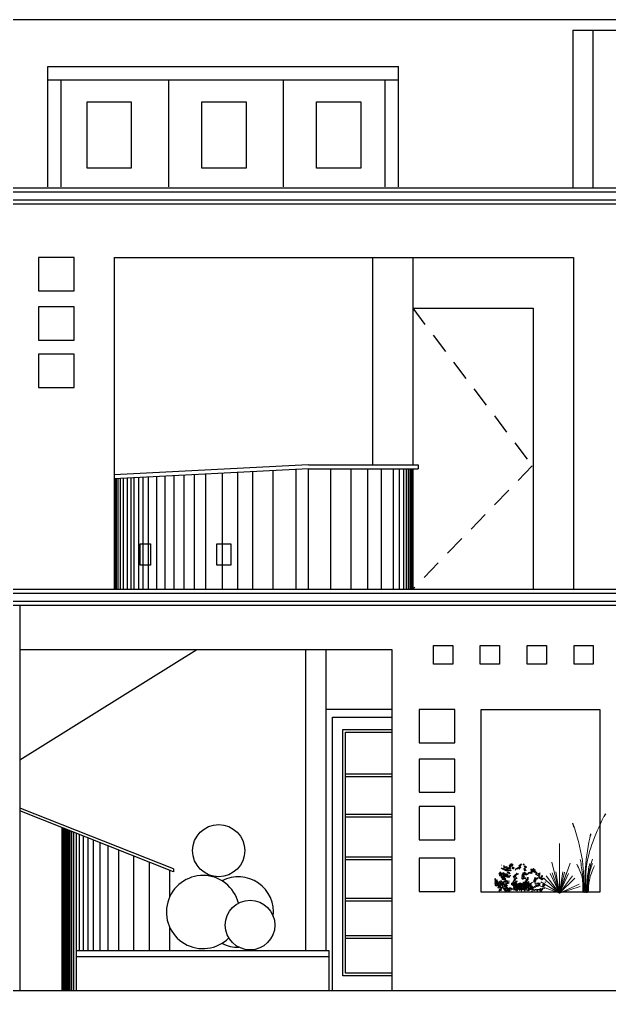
# Model space of a CAD drawing. Extents: x 152 to 700, y -120 to 84.
# Drawn here: x 156.55 to 160.96, y 66.57 to 73.83 of the extents above; entities that cross this region are included whole.
import ezdxf

# ---------------------------------------------------------------- set-up
doc = ezdxf.new("R2010")
doc.units = 0
doc.header["$LTSCALE"] = 0.03
doc.linetypes.add('DASHED', pattern=[19.05, 12.7, -6.35])
doc.layers.get('0').update_dxf_attribs({"linetype": 'CONTINUOUS'})
for name, color, linetype in [('CALIDAD', 30, 'CONTINUOUS'), ('MUEBLES', 8, 'CONTINUOUS'), ('PROYECCIONES', 9, 'DASHED')]:
    doc.layers.add(name, color=color, linetype=linetype)
doc.layers.add('VEJETACION', color=94, linetype='CONTINUOUS', lineweight=15)

# ---------------------------------------------------------------- blocks, each defined once
blk = doc.blocks.new('A$C68F454BD')
at = {"layer": 'VEJETACION'}
for points in [[(0.168, 0), (0.168, 0.294), (0.404, 0.98)], [(0.41, 0.978), (0.392, 0.941)], [(0, 0.859), (0.013, 0.816)], [(0.143, 0), (0.121, 0.403), (0.005, 0.864)], [(0.158, 0.004), (0.158, 0.305), (0.223, 0.733)], [(0.222, 0.706), (0.227, 0.733)], [(0.136, 0.015), (0.125, 0.207), (0.096, 0.414)], [(0.179, 0), (0.183, 0.189), (0.212, 0.366)], [(0.187, 0.011), (0.197, 0.21), (0.245, 0.417)], [(0.194, 0.011), (0.201, 0.196), (0.245, 0.366)], [(0.125, 0.004), (0.118, 0.189), (0.052, 0.356)], [(0.194, 0.004), (0.208, 0.156), (0.27, 0.334)]]:
    blk.add_spline(points, degree=3, dxfattribs=at)
blk = doc.blocks.new('A$C76B14522')
at = {"layer": 'VEJETACION'}
for q in [(0.1687, 0.4126), (0.1063, 0.2566), (0.2568, 0.2489), (0.0933, 0.1636), (0.1085, 0.1697), (0.1403, 0.1779), (0.197, 0.1779), (0.2104, 0.1752), (0.2289, 0.1697), (0.244, 0.1636), (0.0148, 0.0937), (0.0402, 0.1262), (0.0609, 0.1443), (0.2765, 0.1443), (0.2972, 0.1262), (0, 0.0632), (0.3318, 0.0763), (0.3402, 0.0549)]:
    blk.add_line((0.1687, 0), q, dxfattribs=at)
blk = doc.blocks.new('A$C01140E55')
at = {"layer": 'VEJETACION'}
for points in [[(0.239, 0.596, 0.094757), (0.176, 0.633, -0.699951), (0.201, 0.636, 0.222214), (0.218, 0.619, -0.480621), (0.244, 0.62), (0.244, 0.621)], [(0.232, 0.608, -1.044418), (0.237, 0.621, -0.323349), (0.245, 0.62), (0.246, 0.623), (0.254, 0.625, -0.840088), (0.274, 0.655, 0.4142), (0.279, 0.657, -0.154678), (0.292, 0.679), (0.293, 0.68)], [(0.262, 0.679), (0.256, 0.7, 0.123093), (0.266, 0.701, 0.499542), (0.238, 0.7), (0.251, 0.674, -0.074951), (0.289, 0.673, -0.294968), (0.344, 0.64, 0.096375), (0.32, 0.626), (0.323, 0.616, 0.398468), (0.309, 0.601, -0.659393), (0.325, 0.577, -0.217575), (0.313, 0.599, 0.649521), (0.267, 0.595, 0.661377), (0.277, 0.583)], [(0.323, 0.679), (0.331, 0.66, -0.489075), (0.324, 0.655), (0.297, 0.664, -0.380188), (0.283, 0.651, -0.181808), (0.262, 0.651, 0.224854), (0.257, 0.658, 0.162277), (0.244, 0.654), (0.238, 0.636), (0.246, 0.636)], [(0.289, 0.676), (0.289, 0.673), (0.289, 0.676), (0.286, 0.672, -0.162277), (0.308, 0.682, -0.516235), (0.349, 0.631), (0.349, 0.634)], [(0.299, 0.579), (0.305, 0.575, 0.54657), (0.309, 0.563, -0.272095), (0.337, 0.574), (0.372, 0.579, 0.677032), (0.37, 0.597), (0.377, 0.636), (0.392, 0.63, -0.248367), (0.415, 0.631, 0.452606), (0.434, 0.646), (0.392, 0.65, -0.333328), (0.384, 0.642, 0.430618), (0.359, 0.651), (0.344, 0.622)], [(0.34, 0.604, 0.021729), (0.353, 0.6, -0.356949), (0.361, 0.583, -0.482147), (0.348, 0.586), (0.324, 0.604), (0.338, 0.607), (0.34, 0.604)], [(0.419, 0.488), (0.391, 0.524), (0.359, 0.515), (0.371, 0.538, 0.323273), (0.339, 0.539), (0.342, 0.534, -1.034378), (0.351, 0.517), (0.348, 0.509, 0.280991), (0.378, 0.51), (0.391, 0.495, -0.26123), (0.41, 0.487)], [(0.412, 0.575, 0.453766), (0.395, 0.567, -0.265564), (0.381, 0.564, 0.264557), (0.397, 0.593), (0.428, 0.597, -0.415939), (0.444, 0.575), (0.44, 0.575)], [(0.394, 0.674, 0.566177), (0.402, 0.669, 0.534058), (0.421, 0.677, 0.630219), (0.406, 0.682), (0.393, 0.707, -0.679398), (0.403, 0.712), (0.435, 0.708)], [(0.411, 0.706, 0.926025), (0.409, 0.697, 0.286789), (0.432, 0.684), (0.435, 0.692, -0.120178), (0.414, 0.703)], [(0.419, 0.732), (0.414, 0.742), (0.413, 0.743, -0.240921), (0.442, 0.729), (0.445, 0.729, 0.236053), (0.442, 0.757, -0.5), (0.457, 0.729, 0.236053), (0.469, 0.721, 0.211075), (0.443, 0.764, 0.162277), (0.442, 0.755), (0.44, 0.755, -0.383194), (0.432, 0.742, -0.056625), (0.419, 0.744), (0.418, 0.744)], [(0.417, 0.574, 0.366302), (0.435, 0.575), (0.437, 0.575), (0.435, 0.576, 1.810471), (0.415, 0.576, 0.099014), (0.427, 0.575), (0.429, 0.575)], [(0.425, 0.71, 0.143021), (0.419, 0.729, -0.358047), (0.437, 0.717, 0.172546), (0.46, 0.71, -0.123093), (0.469, 0.696), (0.497, 0.709, -0.40274), (0.463, 0.692, 0.082748), (0.452, 0.7, -0.343094), (0.419, 0.667)], [(0.49, 0.739, 0.651581), (0.48, 0.749, -0.045349), (0.471, 0.719), (0.469, 0.721)], [(0.48, 0.625), (0.472, 0.659, -0.198578), (0.528, 0.662), (0.502, 0.644, 0.173447), (0.524, 0.638, -0.044205), (0.511, 0.618), (0.509, 0.614), (0.511, 0.612)], [(0.477, 0.721), (0.483, 0.725, -0.365204), (0.504, 0.744)], [(0.479, 0.634, -0.388977), (0.492, 0.646, -0.162277), (0.499, 0.621)], [(0.688, 0.615), (0.644, 0.654, 0.636124), (0.636, 0.626, -0.212875), (0.587, 0.619, -0.040161), (0.56, 0.582, -0.538727), (0.571, 0.599, -0.038391), (0.579, 0.628, 0.023422), (0.627, 0.653, -0.778931), (0.663, 0.642), (0.676, 0.63, -0.14267), (0.678, 0.682), (0.688, 0.678), (0.661, 0.702, -0.349304), (0.678, 0.711), (0.674, 0.731), (0.715, 0.722, -0.186783), (0.732, 0.729), (0.72, 0.754), (0.706, 0.751), (0.7, 0.727)], [(0.672, 0.702), (0.68, 0.697, 0.276978), (0.676, 0.704), (0.672, 0.702)], [(0.687, 0.619, -0.04158), (0.684, 0.648, 0.012192), (0.711, 0.66, 0.248367), (0.711, 0.668, -0.13884), (0.703, 0.705), (0.68, 0.725), (0.685, 0.733)], [(0.691, 0.669, -0.442368), (0.697, 0.67, -1.516525), (0.685, 0.666), (0.688, 0.668)], [(0.717, 0.738), (0.717, 0.747, 0.535172), (0.714, 0.742), (0.717, 0.729)], [(0.795, 0.757, 0.315994), (0.773, 0.731, -0.114075), (0.799, 0.726), (0.808, 0.743), (0.797, 0.755)], [(0.791, 0.745, -0.449051), (0.8, 0.745, -0.780762), (0.792, 0.737, -0.5), (0.788, 0.744)], [(0.822, 0.556, -0.61586), (0.858, 0.58, 0.591492), (0.819, 0.593), (0.812, 0.589, -0.334061), (0.827, 0.605), (0.811, 0.62, -0.300079), (0.835, 0.638), (0.847, 0.645), (0.833, 0.65, -0.24559), (0.856, 0.662), (0.863, 0.664, 0.064346), (0.849, 0.694), (0.813, 0.694), (0.801, 0.678, -0.216293), (0.829, 0.693, -0.89946), (0.831, 0.657, 0.265564), (0.823, 0.649, -0.5), (0.81, 0.633, 0.034439), (0.798, 0.626), (0.813, 0.608), (0.799, 0.592, 0.461777), (0.835, 0.592), (0.841, 0.589), (0.816, 0.571), (0.815, 0.56)], [(1.14, 0.478), (1.13, 0.483, -0.157089), (1.147, 0.511, 0.333328), (1.121, 0.514, -0.128128), (1.105, 0.541, -0.797302), (1.064, 0.541), (1.055, 0.551, -0.408356), (1.034, 0.552), (1.012, 0.56, 0.259506), (1.025, 0.525), (1.025, 0.506, 0.302765), (0.995, 0.497), (0.974, 0.519), (0.957, 0.505), (0.953, 0.513), (0.969, 0.527), (1.022, 0.516, 0.117401), (1.003, 0.539, 0.173203), (0.99, 0.568), (1.007, 0.568, 0.806671), (0.993, 0.583, -0.276978), (0.984, 0.589), (0.989, 0.611, -0.330963), (1.023, 0.596), (1.04, 0.603, -0.419418), (1.025, 0.576), (1.003, 0.602), (1.025, 0.605), (1.026, 0.615), (1.038, 0.612)], [(1.042, 0.611, 0.600372), (1.058, 0.628, -0.753342), (1.07, 0.616), (1.073, 0.584, 0.194229), (1.105, 0.604, -0.678314), (1.096, 0.583, 0.051498), (1.057, 0.572, 0.881622), (1.069, 0.556), (1.107, 0.559, -0.201935), (1.115, 0.544), (1.132, 0.539), (1.131, 0.536, 0.881622), (1.142, 0.52, -1.244614), (1.135, 0.5, 0.436066), (1.121, 0.487), (1.116, 0.469, -0.359619), (1.139, 0.471, 0.522507), (1.159, 0.472)], [(1.061, 0.615, -0.434998), (1.055, 0.58, -0.383423), (1.061, 0.615)], [(0.007, 0.31, 0.475967), (0.017, 0.322, 0.663971), (0.01, 0.325), (0.003, 0.325, -0.578598), (0.018, 0.353), (0.024, 0.327, -0.062256), (0.034, 0.321, 0.15036), (0.029, 0.308), (0.036, 0.305, -0.28447), (0.056, 0.32, -0.892212), (0.055, 0.294, 0.789642), (0.061, 0.275, -0.497391), (0.089, 0.27, -0.176483), (0.066, 0.25, 0.748825), (0.09, 0.242), (0.098, 0.24, -0.225281), (0.078, 0.226, -0.647598), (0.056, 0.223, 0.955292), (0.06, 0.2), (0.072, 0.19), (0.064, 0.164, -1), (0.053, 0.156, 0.125122), (0.029, 0.147, -0.137939), (0.023, 0.162, -0.062256), (0.01, 0.177, -0.18132), (0.013, 0.192, -0.210037), (0.01, 0.268), (0.004, 0.283), (0.021, 0.3), (0.005, 0.311)], [(0.023, 0.266), (0.021, 0.266), (0.018, 0.257, -0.38205), (0.024, 0.249, -0.618027), (0.028, 0.241, -1.341293), (0.013, 0.246, 0.132751), (0.031, 0.261), (0.026, 0.264)], [(0.053, 0.308, -0.637756), (0.033, 0.298), (0.05, 0.307)], [(0.043, 0.272, -0.432632), (0.055, 0.233), (0.042, 0.224, -0.173904), (0.042, 0.267), (0.043, 0.269)], [(0.328, 0.233, 0.068298), (0.352, 0.215), (0.391, 0.232, 0.035156), (0.372, 0.244), (0.363, 0.233), (0.351, 0.261, -0.984375), (0.361, 0.28), (0.407, 0.28, 0.108856), (0.372, 0.288), (0.348, 0.294, -0.448303), (0.307, 0.31), (0.281, 0.318), (0.282, 0.29), (0.249, 0.288, 0.080551), (0.234, 0.252, -0.524551), (0.215, 0.257, 0.59317), (0.194, 0.245), (0.163, 0.236, 0.390503), (0.141, 0.261, -0.868866), (0.147, 0.278), (0.171, 0.282, 0.173203), (0.193, 0.268, 0.499069), (0.16, 0.29, -0.72995), (0.146, 0.283, 0.115616), (0.127, 0.273, 0.276978), (0.139, 0.252, 0.033035), (0.111, 0.228, -0.228363), (0.083, 0.202, 0.456192), (0.104, 0.19, -0.433426), (0.089, 0.167, 1.078903), (0.102, 0.156, -0.36409), (0.134, 0.142, -0.580322), (0.103, 0.122), (0.123, 0.136), (0.108, 0.137, 0.321106), (0.087, 0.108, 0.566177), (0.094, 0.106, -0.211075), (0.112, 0.106, 0.243835), (0.131, 0.122, -0.145935), (0.15, 0.127, 0.321701), (0.156, 0.155, -0.013153), (0.176, 0.168, 0.333328), (0.179, 0.176, -0.053406), (0.148, 0.17, -1.029831), (0.159, 0.185, 0.141342), (0.178, 0.19, -0.23027), (0.162, 0.211), (0.187, 0.225), (0.185, 0.232), (0.177, 0.227, -0.215332), (0.197, 0.204, -0.302765), (0.205, 0.182, 0.214661), (0.235, 0.137, -0.032745), (0.214, 0.135, 1.185196), (0.231, 0.108, -0.115112), (0.238, 0.095, 0.379791), (0.251, 0.081, 0.362045), (0.271, 0.091)], [(0.127, 0.483, 0.326447), (0.115, 0.49), (0.116, 0.493, -0.099014), (0.116, 0.499), (0.116, 0.503, -0.522827), (0.131, 0.501), (0.133, 0.5, -0.276978), (0.136, 0.489, -0.123093), (0.127, 0.482, -0.350769), (0.123, 0.472, 0.4142), (0.122, 0.466), (0.149, 0.463)], [(0.173, 0.391), (0.156, 0.404, -0.294098), (0.196, 0.398, -0.441696), (0.193, 0.379), (0.184, 0.365, 0.332855), (0.211, 0.373, -0.375732), (0.228, 0.366, 0.339447), (0.203, 0.337, 0.128281), (0.216, 0.327, -0.578079), (0.244, 0.321, 0.276978), (0.25, 0.325), (0.251, 0.333, 0.124008), (0.278, 0.319), (0.281, 0.329), (0.302, 0.335, 0.463104), (0.285, 0.353, -0.025284), (0.262, 0.384), (0.262, 0.388), (0.276, 0.395, -0.779266), (0.276, 0.429), (0.271, 0.445, 0.118973), (0.287, 0.453, 0.363647), (0.252, 0.483), (0.26, 0.46), (0.25, 0.453), (0.264, 0.426, -0.5), (0.268, 0.419, 0.970154), (0.286, 0.425), (0.287, 0.427), (0.299, 0.407, 0.208466), (0.311, 0.428, -0.5), (0.315, 0.428, 0.056854), (0.32, 0.406), (0.324, 0.41), (0.329, 0.393), (0.348, 0.411), (0.351, 0.391, 0.333328), (0.39, 0.391), (0.415, 0.395, 0.334427), (0.389, 0.396), (0.366, 0.401), (0.383, 0.423), (0.36, 0.428), (0.37, 0.449), (0.351, 0.451), (0.356, 0.476), (0.335, 0.473, 1.125015), (0.307, 0.466), (0.303, 0.461, -0.162277), (0.295, 0.486), (0.28, 0.483, 0.14122), (0.246, 0.505), (0.244, 0.518, 0.106674), (0.215, 0.503), (0.204, 0.508), (0.193, 0.487, 0.62291), (0.167, 0.485, -0.972748), (0.161, 0.502, 0.276978), (0.166, 0.52, 0.613373), (0.137, 0.519, -0.688248), (0.145, 0.498), (0.119, 0.514), (0.117, 0.509)], [(0.182, 0.407), (0.175, 0.424, -0.563461), (0.19, 0.423), (0.2, 0.418, -0.132751), (0.212, 0.429, 0.770752), (0.249, 0.435), (0.206, 0.491, 0.176163), (0.21, 0.475, -0.659393), (0.208, 0.467, -0.051254), (0.192, 0.478, 0.123093), (0.18, 0.487, 0.535172), (0.194, 0.456, -0.225418), (0.169, 0.455, 0.260452), (0.144, 0.441), (0.131, 0.428, 1.152542), (0.122, 0.45)], [(0.155, 0.462, 0.093063), (0.128, 0.453)], [(0.167, 0.471, 0.618027), (0.166, 0.475, 0.162277), (0.164, 0.471), (0.167, 0.466)], [(0.244, 0.368, -0.033035), (0.273, 0.343, -0.399994), (0.254, 0.343, -0.122452), (0.217, 0.341, 0.012192), (0.254, 0.376, 0.056335), (0.241, 0.392, 0.100357), (0.222, 0.413), (0.2, 0.404), (0.217, 0.391), (0.204, 0.38, 0.349121), (0.223, 0.378), (0.239, 0.378), (0.244, 0.368)], [(0.23, 0.163), (0.212, 0.177), (0.23, 0.184, -0.43013), (0.212, 0.204, -0.263626), (0.218, 0.213), (0.242, 0.207, 0.489075), (0.238, 0.221, -0.178345), (0.233, 0.229, -0.14975), (0.252, 0.251, -0.856918), (0.263, 0.275, -0.338852), (0.284, 0.25), (0.283, 0.248, -0.055374), (0.298, 0.264), (0.308, 0.265, 0.195877), (0.308, 0.28, -0.724503), (0.332, 0.277, -0.43483), (0.33, 0.247, 0.345184), (0.33, 0.219, -0.544022), (0.318, 0.211), (0.315, 0.209, -0.362045), (0.324, 0.185, 0.396576), (0.325, 0.168, 0.236053), (0.338, 0.166), (0.345, 0.158, 0.401123), (0.319, 0.145), (0.326, 0.141), (0.308, 0.119, 0.137604), (0.336, 0.12, 0.396027), (0.332, 0.078, 0.180374), (0.351, 0.101, -0.463791), (0.357, 0.093), (0.358, 0.081, 0.051575), (0.374, 0.09), (0.384, 0.086, -0.023788), (0.395, 0.104), (0.404, 0.102, 0.368179), (0.411, 0.079, 0.264557), (0.415, 0.1), (0.419, 0.102)], [(0.226, 0.487), (0.225, 0.485, -0.369919), (0.235, 0.506, -0.265564), (0.231, 0.496), (0.226, 0.487)], [(0.245, 0.468, -1), (0.239, 0.482), (0.246, 0.466)], [(0.244, 0.403), (0.241, 0.409, -0.309357), (0.253, 0.409, -0.468369), (0.259, 0.397, -0.763794), (0.248, 0.397), (0.246, 0.4)], [(0.26, 0.282), (0.276, 0.276, 0.5), (0.276, 0.283), (0.265, 0.282)], [(0.292, 0.283, -0.350769), (0.301, 0.299, -0.561172), (0.292, 0.274), (0.292, 0.28)], [(0.315, 0.464, -0.480621), (0.32, 0.472, 0.516449), (0.34, 0.468, -0.249695), (0.34, 0.441, -0.105927), (0.354, 0.433), (0.341, 0.417), (0.319, 0.442, -0.054871), (0.302, 0.431, -0.192581), (0.296, 0.458), (0.314, 0.45), (0.315, 0.461)], [(0.435, 0.437), (0.436, 0.437, 0.20787), (0.411, 0.412), (0.403, 0.407, -0.455139), (0.435, 0.438), (0.435, 0.437)], [(0.612, 0.286), (0.611, 0.288, 0.262833), (0.561, 0.269), (0.553, 0.254, 0.194489), (0.515, 0.227), (0.529, 0.217), (0.484, 0.184, -0.535172), (0.483, 0.191), (0.504, 0.21), (0.499, 0.215, -0.445358), (0.467, 0.201, -0.112671), (0.499, 0.221, 0.498764), (0.499, 0.238, 0.269211), (0.458, 0.229), (0.455, 0.196), (0.506, 0.166, 0.212448), (0.516, 0.14), (0.537, 0.132, -0.669449), (0.56, 0.114, 0.362045), (0.542, 0.122, -1.319412), (0.526, 0.109, 0.480621), (0.511, 0.104, -0.538818), (0.514, 0.071), (0.511, 0.071)], [(0.61, 0.358, -0.140045), (0.599, 0.372, 0.57489), (0.578, 0.366), (0.563, 0.349, 0.29335), (0.539, 0.343), (0.54, 0.321), (0.53, 0.325, 0.477875), (0.517, 0.309, -0.21463), (0.515, 0.289, -0.178345), (0.499, 0.264), (0.498, 0.26, 0.217789), (0.522, 0.272), (0.516, 0.292), (0.536, 0.291), (0.531, 0.313), (0.564, 0.316, 0.213028), (0.548, 0.337, -0.817993), (0.561, 0.343, 0.658905), (0.585, 0.362), (0.596, 0.361)], [(0.524, 0.392), (0.505, 0.402, -0.357925), (0.534, 0.428, -0.02861), (0.558, 0.467, -0.284912), (0.594, 0.471, -0.072906), (0.594, 0.498, -0.350769), (0.604, 0.502), (0.614, 0.482), (0.639, 0.49), (0.643, 0.468, -0.042465), (0.627, 0.478, 0.482147), (0.601, 0.458), (0.596, 0.454)], [(0.586, 0.455, -0.618027), (0.58, 0.462, -0.649872), (0.593, 0.454), (0.593, 0.452, 0.048447), (0.563, 0.439, 0.291199), (0.563, 0.433, -0.493149), (0.568, 0.397, -0.073044), (0.538, 0.416, 0.819794), (0.516, 0.407, 0.07692), (0.532, 0.382, 0.333328), (0.532, 0.388), (0.529, 0.39)], [(0.547, 0.439, -0.302765), (0.553, 0.44), (0.563, 0.416, -0.816528), (0.552, 0.417), (0.545, 0.438)], [(0.563, 0.464, 0.326447), (0.556, 0.452, 1.475342), (0.565, 0.462)], [(0.805, 0.432, -0.243835), (0.796, 0.428, -0.263626), (0.789, 0.42), (0.809, 0.409), (0.788, 0.391, -0.535172), (0.786, 0.387, 0.371796), (0.779, 0.365, -0.090164), (0.773, 0.341, -0.594772), (0.74, 0.366, 0.312363), (0.735, 0.375), (0.725, 0.375)], [(0.806, 0.521, -0.4021), (0.865, 0.479, 0.236053), (0.87, 0.472, -0.350769), (0.9, 0.484), (0.92, 0.508, -0.513931), (0.938, 0.525, 0.519897), (0.933, 0.491), (0.912, 0.49), (0.915, 0.475), (0.889, 0.476, -0.233566), (0.883, 0.459), (0.874, 0.467, -0.081039), (0.85, 0.451), (0.848, 0.451), (0.85, 0.451, -0.147995), (0.854, 0.467, 0.442368), (0.85, 0.481, 0.265564), (0.834, 0.473, 0.169403), (0.811, 0.454), (0.802, 0.46, 0.349014), (0.803, 0.482, 0.066803), (0.788, 0.511, 0.501038), (0.765, 0.489), (0.772, 0.473, 0.492294), (0.747, 0.451, -0.5), (0.758, 0.436, -0.4142), (0.741, 0.428, 0.138321), (0.77, 0.39, -0.529709), (0.749, 0.35)], [(0.76, 0.177, -0.931778), (0.748, 0.162, -0.45929), (0.763, 0.198, -0.660172), (0.772, 0.226), (0.773, 0.262, -0.442368), (0.781, 0.256, 0.4142), (0.785, 0.249), (0.807, 0.246, 0.219635), (0.814, 0.238), (0.843, 0.266, -0.333328), (0.846, 0.264), (0.816, 0.216), (0.831, 0.215), (0.81, 0.191, 0.188675), (0.834, 0.176), (0.835, 0.177), (0.836, 0.176, -0.420059), (0.851, 0.217), (0.873, 0.2, 0.685608), (0.885, 0.234), (0.882, 0.248, 0.263565), (0.927, 0.279, -0.49028), (0.929, 0.263), (0.924, 0.243, -0.205246), (0.936, 0.24), (0.935, 0.23)], [(0.77, 0.39, 0.333328), (0.773, 0.394, -0.5), (0.777, 0.401), (0.795, 0.407), (0.777, 0.421, -0.099014), (0.78, 0.434), (0.786, 0.434, 0.663971), (0.797, 0.43, 0.376755), (0.781, 0.45), (0.757, 0.462, 0.5), (0.757, 0.455, -0.682281), (0.751, 0.421), (0.754, 0.409)], [(0.801, 0.521), (0.802, 0.52, -1.00415), (0.788, 0.505, 1.247116), (0.784, 0.487), (0.799, 0.459), (0.787, 0.456), (0.799, 0.445)], [(0.845, 0.377), (0.834, 0.38, -0.35936), (0.796, 0.352, -0.872879), (0.79, 0.356), (0.789, 0.388, -0.762802), (0.803, 0.376, -0.205246), (0.801, 0.363), (0.803, 0.353)], [(0.811, 0.354), (0.831, 0.348, -0.510468), (0.86, 0.334), (0.87, 0.329)], [(0.82, 0.519, 0.54657), (0.816, 0.506, 0.310577), (0.835, 0.483), (0.84, 0.5, -0.131805), (0.829, 0.504), (0.825, 0.519)], [(0.85, 0.282, 0.4142), (0.856, 0.295, -0.085083), (0.866, 0.311, 0.409286), (0.882, 0.311), (0.874, 0.327, -0.286789), (0.89, 0.323, -0.035156), (0.909, 0.335), (0.91, 0.341), (0.894, 0.352, 0.308105), (0.901, 0.363), (0.888, 0.378, -0.220123), (0.904, 0.38), (0.906, 0.378), (0.911, 0.383, 0.907883), (0.905, 0.371, 0.222046), (0.918, 0.342, -0.523941), (0.909, 0.335), (0.877, 0.289, -0.099014), (0.882, 0.283, -0.106323), (0.865, 0.248, -0.326889), (0.868, 0.223), (0.867, 0.222), (0.841, 0.245), (0.862, 0.264, -0.165176), (0.873, 0.29, -0.200851), (0.867, 0.273, -0.173203), (0.849, 0.28), (0.835, 0.292, 0.236053), (0.83, 0.288), (0.826, 0.29)], [(0.851, 0.361, -0.178345), (0.841, 0.367, -0.817993), (0.853, 0.374), (0.85, 0.365)], [(1.057, 0.256), (1.078, 0.266, 0.25), (1.103, 0.259, 0.663467), (1.101, 0.281, -0.148178), (1.108, 0.296), (1.119, 0.288, 0.057068), (1.122, 0.316, -0.099014), (1.112, 0.328), (1.129, 0.34)], [(1.072, 0.288), (1.059, 0.287, -0.159866), (1.072, 0.315, -0.443787), (1.105, 0.302, 1.153), (1.109, 0.319), (1.081, 0.344, 0.251633), (1.092, 0.356), (1.083, 0.371, -0.035156), (1.114, 0.377), (1.117, 0.377, 0.326782), (1.128, 0.363, 0.618027), (1.148, 0.34, -0.102722), (1.163, 0.36, 0.333328), (1.154, 0.375, -0.346832), (1.185, 0.372, -0.064789), (1.223, 0.363, 0.5), (1.233, 0.365, 0.287735), (1.223, 0.388), (1.224, 0.392)], [(1.098, 0.257, 0.559616), (1.075, 0.289, -0.630219), (1.073, 0.307, -0.808411), (1.089, 0.294), (1.085, 0.291)], [(1.121, 0.365, -0.489075), (1.1, 0.34, 0.257034), (1.094, 0.368, -0.076462), (1.116, 0.366), (1.12, 0.365)], [(1.177, 0.375, 0.092926), (1.166, 0.37), (1.17, 0.351), (1.159, 0.345)], [(1.225, 0.505), (1.219, 0.494, -0.4142), (1.226, 0.492, 0.112411), (1.228, 0.459, -0.302765), (1.236, 0.455, -0.099014), (1.241, 0.45, -0.357651), (1.222, 0.447, -0.463791), (1.208, 0.446, 0.593826), (1.193, 0.468), (1.191, 0.485, -0.62767), (1.183, 0.501, 0.457672), (1.194, 0.494, 0.184982), (1.22, 0.501), (1.235, 0.507), (1.238, 0.509), (1.229, 0.497)], [(1.185, 0.42, -0.247742), (1.225, 0.406, 0.207977), (1.225, 0.396), (1.229, 0.395)], [(1.22, 0.398), (1.209, 0.4, 0.37204), (1.219, 0.384), (1.224, 0.373), (1.219, 0.37)], [(1.299, 0.411), (1.294, 0.41, 0.686798), (1.265, 0.406), (1.274, 0.386, 0.648468), (1.25, 0.376, -0.37442), (1.272, 0.353), (1.251, 0.362, -0.236053), (1.25, 0.359), (1.246, 0.359), (1.246, 0.356), (1.241, 0.356, -0.4142), (1.243, 0.359)], [(1.345, 0.359, -0.369919), (1.324, 0.361, 0.264481), (1.292, 0.36), (1.304, 0.334, -0.666656), (1.27, 0.34, 0.123093), (1.281, 0.372), (1.292, 0.379, -0.027252), (1.278, 0.407, -0.720749), (1.281, 0.41), (1.291, 0.406, 0.03653), (1.308, 0.418, 0.769547), (1.29, 0.433), (1.275, 0.431)], [(1.303, 0.364, 0.656815), (1.31, 0.346, -0.053406), (1.313, 0.327), (1.308, 0.325)], [(1.331, 0.364, -0.132751), (1.344, 0.375, -0.5), (1.344, 0.372), (1.342, 0.371), (1.349, 0.36)], [(0.037, 0.199, 0.975662), (0.03, 0.172), (0.043, 0.162, 0.17128), (0.037, 0.196)], [(0.15, 0.227), (0.15, 0.225), (0.152, 0.224, -0.051575), (0.147, 0.232, -0.580322), (0.158, 0.226, 0.442368), (0.157, 0.219, -0.445358), (0.148, 0.2, -0.177689), (0.133, 0.176, 0.15036), (0.138, 0.163), (0.144, 0.152), (0.103, 0.166, 0.019806), (0.121, 0.195, 0.195877), (0.107, 0.196, -0.32045), (0.095, 0.2), (0.122, 0.223, -0.171616), (0.129, 0.239, -0.427887), (0.14, 0.232), (0.147, 0.228)], [(0.117, 0.044, -0.236053), (0.116, 0.049, -1.2724), (0.113, 0.018), (0.107, 0.024), (0.124, 0.03), (0.118, 0.041)], [(0.148, 0.057, -0.701004), (0.15, 0.035, -0.468369), (0.144, 0.053), (0.148, 0.057)], [(0.168, 0.097, 0.403595), (0.18, 0.106, 0.566177), (0.165, 0.109, 0.2939), (0.153, 0.09), (0.165, 0.095)], [(0.174, 0.076, 0.335266), (0.195, 0.105), (0.166, 0.079, -0.380188), (0.178, 0.066, -0.218826), (0.158, 0.057, -0.173203), (0.164, 0.071), (0.173, 0.072)], [(0.174, 0.057, -0.632828), (0.173, 0.032, -0.388977), (0.161, 0.031), (0.173, 0.055)], [(0.207, 0.154, 0.25296), (0.197, 0.147), (0.212, 0.147), (0.209, 0.152)], [(0.21, 0.248), (0.208, 0.25, 0.940445), (0.222, 0.22), (0.211, 0.246)], [(0.243, 0.072), (0.242, 0.076), (0.238, 0.07, 0.4142), (0.242, 0.068), (0.242, 0.069)], [(0.277, 0.215, 0.203552), (0.247, 0.193), (0.26, 0.183), (0.257, 0.174), (0.265, 0.168), (0.258, 0.153, -0.169113), (0.273, 0.129)], [(0.271, 0.073), (0.28, 0.07), (0.26, 0.046, 0.693726), (0.289, 0.053, 0.640244), (0.294, 0.082, 0.209961), (0.288, 0.12, 0.4142), (0.276, 0.115, 0.502121), (0.282, 0.093, -0.199463), (0.25, 0.057, -0.690872), (0.271, 0.073)], [(0.263, 0.117, 0.179703), (0.307, 0.148, 1.048752), (0.306, 0.167, 0.319077), (0.282, 0.181), (0.271, 0.179), (0.26, 0.198, -0.261322), (0.304, 0.219, 0.45993), (0.319, 0.226), (0.324, 0.234)], [(0.286, 0.159), (0.287, 0.158, 0.247803), (0.271, 0.135)], [(0.285, 0.216, 0.15036), (0.294, 0.213, -0.384125), (0.312, 0.194), (0.276, 0.168), (0.272, 0.157, 0.045349), (0.287, 0.158), (0.292, 0.16)], [(0.315, 0.101), (0.312, 0.102, 0.132751), (0.301, 0.089, 0.236053), (0.306, 0.087), (0.313, 0.098)], [(0.328, 0.055), (0.328, 0.057, -0.669312), (0.34, 0.047), (0.331, 0.04), (0.328, 0.052)], [(0.349, 0.078, 0.437042), (0.336, 0.063, 1.073196), (0.35, 0.074), (0.35, 0.075)], [(0.34, 0.249, 0.292984), (0.338, 0.237), (0.343, 0.235), (0.34, 0.251)], [(0.382, 0.068, 0.323349), (0.39, 0.069, 0.697281), (0.388, 0.078), (0.382, 0.067), (0.392, 0.062, -0.421158), (0.379, 0.039), (0.368, 0.043, 0.400543), (0.368, 0.02), (0.39, 0.024, 0.60791), (0.385, 0.036, -0.092926), (0.379, 0.05, -0.257919), (0.372, 0.07), (0.373, 0.072), (0.382, 0.068)], [(0.403, 0.042), (0.398, 0.044, 0.784103), (0.419, 0.035), (0.406, 0.041)], [(0.413, 0.048, 0.099014), (0.407, 0.053, 0.895035), (0.416, 0.044), (0.415, 0.045)], [(0.424, 0.096), (0.423, 0.104, -0.775711), (0.435, 0.082), (0.434, 0.072, -0.566177), (0.426, 0.077), (0.424, 0.093)], [(0.494, 0.23, 0.541687), (0.487, 0.235, 0.576218), (0.471, 0.22), (0.491, 0.229)], [(0.531, 0.199, 0.456619), (0.505, 0.187, 0.205246), (0.502, 0.174), (0.519, 0.183, -0.146759), (0.516, 0.164), (0.518, 0.147, 0.245285), (0.54, 0.177), (0.553, 0.185), (0.533, 0.197)], [(0.526, 0.049), (0.531, 0.049, -0.236053), (0.532, 0.044, -0.4142), (0.527, 0.042), (0.522, 0.047), (0.523, 0.048)], [(0.557, 0.247, 0.162277), (0.539, 0.24, 0.463791), (0.532, 0.232), (0.533, 0.231), (0.55, 0.235, -0.058853), (0.537, 0.209, 0.588898), (0.563, 0.246), (0.56, 0.247)], [(0.537, 0.096), (0.536, 0.096), (0.548, 0.088, 0.643906), (0.555, 0.061, 0.101837), (0.581, 0.031, 0.105927), (0.579, 0.057, 0.22554), (0.566, 0.092, 0.4142), (0.57, 0.101, 0.580322), (0.547, 0.099), (0.537, 0.096)], [(0.55, 0.157, 0.741867), (0.542, 0.16, 0.6409), (0.549, 0.143), (0.55, 0.154)], [(0.569, 0.138), (0.569, 0.125, 1.877945), (0.567, 0.141, -0.4142), (0.558, 0.151), (0.549, 0.174, -0.674286), (0.569, 0.148), (0.569, 0.145)], [(0.563, 0.19, -0.5), (0.571, 0.19, -0.582718), (0.569, 0.181), (0.567, 0.181), (0.562, 0.189)], [(0.665, 0.125), (0.659, 0.114), (0.646, 0.119), (0.644, 0.153, -0.355026), (0.643, 0.169, 0.788391), (0.666, 0.2), (0.655, 0.186, -0.312881), (0.637, 0.21, -0.116058), (0.618, 0.197, -0.265564), (0.614, 0.2, 0.226822), (0.613, 0.214, 0.49527), (0.605, 0.211, 0.295303), (0.601, 0.193, -0.346893), (0.58, 0.158), (0.594, 0.15), (0.599, 0.16, -0.244461), (0.58, 0.191, 0.215332), (0.592, 0.201, -0.236053), (0.605, 0.238), (0.594, 0.235, -0.59729), (0.577, 0.231), (0.58, 0.249), (0.577, 0.25)], [(0.612, 0.133), (0.611, 0.127), (0.614, 0.129, -0.242218), (0.617, 0.087), (0.609, 0.112, -0.092926), (0.601, 0.095), (0.598, 0.096), (0.596, 0.12), (0.584, 0.108, -0.309006), (0.595, 0.136), (0.61, 0.122), (0.611, 0.124)], [(0.587, 0.086, -0.195694), (0.611, 0.076), (0.643, 0.053), (0.618, 0.021, -0.258652), (0.585, 0.085)], [(0.61, 0.162), (0.635, 0.152), (0.62, 0.135, -0.284134), (0.61, 0.162), (0.609, 0.163), (0.61, 0.162)], [(0.627, 0.194, -0.630219), (0.637, 0.184, -0.40654), (0.622, 0.16, -0.689621), (0.627, 0.194)], [(0.626, 0.077), (0.626, 0.08, -0.236053), (0.63, 0.081), (0.632, 0.077), (0.629, 0.075), (0.634, 0.073)], [(0.632, 0.126, 0.305054), (0.635, 0.105), (0.649, 0.068, 0.208984), (0.632, 0.126)], [(0.77, 0.157, -0.149368), (0.779, 0.175, 0.589905), (0.758, 0.191), (0.756, 0.197, 0.490158), (0.736, 0.184, -1.060547), (0.728, 0.201, 0.776093), (0.735, 0.224, 0.142365), (0.7, 0.208), (0.691, 0.219), (0.699, 0.24), (0.664, 0.234, -0.50354), (0.663, 0.21, 0.628937), (0.65, 0.216, -0.265564), (0.643, 0.183, -0.169571), (0.662, 0.151, -0.119873), (0.658, 0.128), (0.671, 0.125)], [(0.682, 0.105), (0.68, 0.104), (0.682, 0.104), (0.682, 0.099, 0.099014), (0.676, 0.104), (0.664, 0.095, -0.428558), (0.691, 0.121, -0.211655), (0.682, 0.105)], [(0.693, 0.087), (0.684, 0.03, -0.216599), (0.67, 0.09, -0.447189), (0.697, 0.084), (0.703, 0.082), (0.699, 0.096), (0.695, 0.091)], [(0.693, 0.165, -0.297256), (0.68, 0.128, -0.782791), (0.688, 0.156), (0.691, 0.162)], [(0.688, 0.207), (0.688, 0.205, -0.602081), (0.68, 0.229), (0.688, 0.207)], [(0.731, 0.134), (0.746, 0.115, -0.204086), (0.732, 0.114), (0.731, 0.099, -0.226822), (0.717, 0.128), (0.717, 0.132, 0.749039), (0.729, 0.163, -0.077942), (0.712, 0.204, 0.34404), (0.68, 0.173), (0.697, 0.184, -0.080353), (0.705, 0.164), (0.725, 0.137)], [(0.702, 0.129), (0.697, 0.14), (0.703, 0.143, -0.195877), (0.702, 0.129)], [(0.715, 0.084, -0.523941), (0.708, 0.093), (0.709, 0.108, -0.5), (0.717, 0.101, 0.072708), (0.715, 0.05, 0.077194), (0.731, 0.015, 0.423996), (0.715, 0.084)], [(0.757, 0.043, -0.356445), (0.751, 0.109, -0.241074), (0.758, 0.048)], [(0.765, 0.171, -0.272202), (0.766, 0.14, -0.236053), (0.761, 0.125), (0.759, 0.119)], [(0.772, 0.212), (0.771, 0.217, 0.663971), (0.768, 0.208), (0.771, 0.208), (0.771, 0.203)], [(0.772, 0.118, -0.079437), (0.778, 0.156), (0.786, 0.168, -0.618027), (0.788, 0.165), (0.772, 0.118)], [(0.788, 0.091, -0.35614), (0.791, 0.104, 0.302765), (0.786, 0.113), (0.784, 0.114), (0.788, 0.131, -0.618027), (0.786, 0.133), (0.791, 0.15, -0.499023), (0.786, 0.078, 0.420273), (0.791, 0.043), (0.799, 0.035, 0.254562), (0.8, 0.083), (0.796, 0.084)], [(0.79, 0.184), (0.782, 0.201, 0.065445), (0.79, 0.243, -0.659393), (0.8, 0.24, -0.236053), (0.807, 0.229), (0.79, 0.184)], [(0.831, 0.16), (0.847, 0.163, -0.352936), (0.847, 0.131, -0.5103), (0.82, 0.104), (0.811, 0.016, 0.554825), (0.835, 0.042), (0.838, 0.102, -0.628204), (0.832, 0.133, -0.044617), (0.829, 0.153, 0.4142), (0.831, 0.16, 0.205246), (0.818, 0.163), (0.802, 0.186, 0.298126), (0.81, 0.136), (0.831, 0.16)], [(0.844, 0.181, -0.592255), (0.85, 0.205, -0.099731), (0.845, 0.184), (0.844, 0.181)], [(0.901, 0.15), (0.872, 0.134), (0.857, 0.083, 0.621735), (0.848, 0.059), (0.876, 0.09, -0.145264), (0.89, 0.115, -0.318115), (0.898, 0.132), (0.914, 0.169, 0.4142), (0.885, 0.172, -0.3983), (0.921, 0.224)], [(0.852, 0.237, 0.659393), (0.856, 0.254, 0.139038), (0.851, 0.239), (0.852, 0.237)], [(0.855, 0.119, -0.174072), (0.879, 0.188, -0.088486), (0.858, 0.124)], [(0.858, 0.196, -0.4142), (0.861, 0.202, -0.738571), (0.856, 0.173), (0.857, 0.193)], [(0.875, 0.038, -0.368179), (0.883, 0.045), (0.881, 0.046)], [(1.028, 0.26, -0.032425), (0.977, 0.222, 0.210526), (0.935, 0.193, 0.557053), (0.925, 0.163, -0.431534), (0.939, 0.172, 0.015289), (0.89, 0.112, 0.162277), (0.898, 0.106, -0.030579), (0.94, 0.152, -0.355026), (0.945, 0.145, -0.161758), (0.925, 0.118), (0.906, 0.098, -0.32045), (0.915, 0.072, -0.099014), (0.914, 0.062, -0.46698), (0.91, 0.05), (0.876, 0.018)], [(0.916, 0.212, 0.240036), (0.919, 0.192, 0.2379), (0.934, 0.217), (0.908, 0.209), (0.915, 0.183), (0.905, 0.177, -0.236053), (0.906, 0.172, -0.178345), (0.88, 0.152), (0.878, 0.144, -0.026764), (0.898, 0.148), (0.896, 0.149)], [(0.899, 0.232), (0.899, 0.238), (0.903, 0.236, 0.302765), (0.905, 0.244, 0.265564), (0.901, 0.248), (0.899, 0.241)], [(0.914, 0.248, 0.195877), (0.914, 0.233, 0.4142), (0.918, 0.233), (0.914, 0.249)], [(0.941, 0.109, 0.4142), (0.928, 0.093, -0.198578), (0.946, 0.102, -0.4142), (0.953, 0.085), (0.953, 0.083, 0.297668), (0.925, 0.061), (0.915, 0.062)], [(0.939, 0.096, -0.109482), (0.921, 0.076), (0.917, 0.071)], [(1.018, 0.251), (0.988, 0.218, -0.63649), (0.976, 0.191, 0.04776), (0.951, 0.153, 0.639832), (0.972, 0.152), (0.978, 0.156, -0.689148), (1.006, 0.176, 0.369919), (0.989, 0.163, 0.225418), (0.99, 0.151), (0.975, 0.143, 0.638885), (0.994, 0.13, -0.813461), (0.997, 0.104), (0.925, 0.017, -0.173706), (0.994, 0.127, -0.490295), (1.03, 0.145), (1.022, 0.13, -0.489075), (1.03, 0.115), (1.068, 0.12), (1.073, 0.116)], [(0.93, 0.202, -0.062256), (0.935, 0.193, -0.882339), (0.951, 0.177), (0.946, 0.152)], [(0.962, 0.21), (0.965, 0.21, -0.707504), (0.954, 0.203), (0.96, 0.208)], [(0.971, 0.204, -0.380188), (0.978, 0.21), (0.98, 0.203), (0.971, 0.197), (0.971, 0.201)], [(0.982, 0.063), (0.978, 0.056, 0.45993), (0.984, 0.061), (0.984, 0.062)], [(0.988, 0.072, -0.632065), (0.995, 0.064), (0.995, 0.06), (1.007, 0.075, -0.680847), (1.01, 0.067), (1.008, 0.053, 0.580322), (1.021, 0.076, 0.820084), (0.987, 0.069), (0.986, 0.067), (0.983, 0.069), (0.988, 0.072)], [(1.013, 0.1, 0.291199), (1.021, 0.108, 0.528915), (0.999, 0.09, 0.039932), (1.01, 0.098)], [(1.019, 0.139), (1.017, 0.142), (1.007, 0.132, 0.630219), (1.017, 0.136)], [(1.039, 0.061, -0.424515), (1.033, 0.088), (1.022, 0.102, -0.880783), (1.041, 0.088)], [(1.061, 0.104, 0.45993), (1.054, 0.114, 0.578781), (1.048, 0.098), (1.044, 0.092)], [(1.063, 0.095, -0.447098), (1.081, 0.113), (1.119, 0.123)], [(1.095, 0.117, 0.159607), (1.08, 0.131), (1.069, 0.136)], [(1.105, 0.142, 0.278625), (1.082, 0.143, 0.07106), (1.079, 0.136), (1.083, 0.133), (1.082, 0.132), (1.081, 0.132), (1.088, 0.144)], [(1.099, 0.205, 0.444092), (1.118, 0.232, -0.197815), (1.121, 0.239), (1.155, 0.218, 0.607483), (1.176, 0.234), (1.177, 0.239), (1.182, 0.231, 0.589737), (1.182, 0.247, -0.60791), (1.19, 0.244), (1.192, 0.219, -0.177399), (1.206, 0.206), (1.232, 0.205), (1.241, 0.224, 0.765594), (1.225, 0.223, 0.420074), (1.21, 0.209), (1.213, 0.207), (1.204, 0.214)], [(1.137, 0.162, -0.319077), (1.131, 0.172, 0.777725), (1.123, 0.15, 0.455246), (1.158, 0.145), (1.171, 0.171), (1.169, 0.173, 0.25296), (1.16, 0.166, -0.489075), (1.137, 0.162)], [(1.169, 0.016, -0.165222), (1.183, 0.047), (1.175, 0.053), (1.151, 0.031, 0.703232), (1.164, 0.019)], [(1.242, 0.174), (1.217, 0.163, -0.162277), (1.216, 0.153, 0.291199), (1.198, 0.165, 0.630219), (1.196, 0.147), (1.178, 0.152), (1.2, 0.174, 0.4142), (1.189, 0.179, -0.124695), (1.173, 0.175, -0.156006), (1.189, 0.199, -0.597885), (1.202, 0.184, 0.261948), (1.233, 0.175), (1.24, 0.173), (1.241, 0.175), (1.242, 0.174)], [(1.178, 0.25, -0.173203), (1.175, 0.244)], [(1.227, 0.216, 1), (1.223, 0.212), (1.225, 0.21), (1.227, 0.216)], [(1.267, 0.062), (1.274, 0.055, 0.185669), (1.269, 0.031, -0.373596), (1.255, 0.042), (1.246, 0.034, -0.302765), (1.227, 0.04, -0.609818), (1.246, 0.055), (1.265, 0.061)], [(1.242, 0.074, 1.182175), (1.235, 0.063, 0.588394), (1.248, 0.067), (1.244, 0.072)], [(1.249, 0.004, 0.535172), (1.258, 0.009), (1.261, 0.019, -0.069427), (1.249, 0.024), (1.249, 0.027, 0.38205), (1.237, 0.024, 0.608597), (1.241, 0.016), (1.246, 0.021)], [(1.266, 0.078, 1.387421), (1.255, 0.072, 0.544022), (1.265, 0.071), (1.265, 0.075)], [(1.345, 0.192), (1.328, 0.137), (1.321, 0.135), (1.318, 0.149), (1.336, 0.167, 0.182709), (1.361, 0.169, 0.162277), (1.364, 0.167), (1.349, 0.157, -0.442368), (1.351, 0.144), (1.342, 0.126), (1.307, 0.136), (1.324, 0.169), (1.306, 0.186), (1.314, 0.189, 0.608597), (1.327, 0.184), (1.329, 0.185, -0.302765), (1.335, 0.202), (1.325, 0.223, -0.435272), (1.346, 0.221, -0.199997), (1.374, 0.203, -0.39035), (1.371, 0.182), (1.354, 0.179), (1.345, 0.193), (1.345, 0.192)], [(1.398, 0.262, -0.081085), (1.372, 0.257)]]:
    blk.add_lwpolyline(points, format="xyb", dxfattribs=at)
for points in [[(0.193, 0.722), (0.187, 0.718)], [(0.24, 0.623), (0.238, 0.621), (0.24, 0.623)], [(0.34, 0.604), (0.354, 0.615), (0.329, 0.616), (0.335, 0.611)], [(0.801, 0.679), (0.802, 0.678), (0.802, 0.68), (0.803, 0.68)], [(0.515, 0.375), (0.533, 0.378), (0.539, 0.368), (0.515, 0.375)], [(0.568, 0.251), (0.574, 0.251), (0.573, 0.254), (0.601, 0.274), (0.589, 0.28), (0.617, 0.287)], [(0.852, 0.362), (0.848, 0.353), (0.85, 0.351)], [(0.866, 0.306), (0.866, 0.297)], [(0.917, 0.39), (0.914, 0.386)], [(1.153, 0.441), (1.189, 0.439)], [(1.185, 0.372), (1.187, 0.368)], [(1.251, 0.359), (1.257, 0.358), (1.264, 0.343), (1.255, 0.338), (1.272, 0.324), (1.276, 0.326)], [(1.265, 0.384), (1.262, 0.378), (1.269, 0.377), (1.265, 0.385), (1.265, 0.384)], [(0.113, 0.079), (0.133, 0.075)], [(0.266, 0.041), (0.295, 0.008), (0.32, 0.037), (0.308, 0.008), (0.332, 0), (0.336, 0.018), (0.349, 0.029), (0.369, 0.016), (0.379, 0), (0.4, 0.014), (0.431, 0.047), (0.464, 0.043), (0.455, 0.092), (0.478, 0.08), (0.468, 0.064), (0.529, 0.068), (0.531, 0.074), (0.534, 0.047), (0.558, 0.039), (0.593, 0.037), (0.616, 0.016), (0.63, 0.066), (0.628, 0.078), (0.653, 0.072)], [(0.316, 0.077), (0.316, 0.082), (0.311, 0.078), (0.316, 0.073)], [(0.365, 0.057), (0.364, 0.052), (0.361, 0.054), (0.356, 0.049), (0.364, 0.049)], [(0.702, 0.11), (0.701, 0.108), (0.7, 0.118)], [(0.765, 0.136), (0.762, 0.129)], [(0.777, 0.088), (0.775, 0.091), (0.765, 0.085), (0.772, 0.081), (0.775, 0.086)], [(0.852, 0.11), (0.851, 0.094)], [(0.939, 0.109), (0.939, 0.104)], [(0.986, 0.067), (0.984, 0.066), (0.986, 0.066), (0.986, 0.067)], [(1.029, 0.062), (1.035, 0.074), (1.084, 0.023), (1.049, 0.043), (1.103, 0.049), (1.111, 0.07), (1.101, 0.037), (1.119, 0.06), (1.148, 0.068), (1.17, 0.055), (1.162, 0.039), (1.185, 0.053), (1.238, 0.053), (1.224, 0.027), (1.261, 0.016), (1.318, 0.066), (1.294, 0.09), (1.357, 0.084), (1.359, 0.096)], [(1.055, 0.044), (1.063, 0.051), (1.063, 0.044)], [(1.136, 0.196), (1.131, 0.184), (1.141, 0.186), (1.136, 0.197), (1.136, 0.196)], [(1.2, 0.215), (1.181, 0.216)], [(1.281, 0.028), (1.28, 0.012)], [(1.294, 0.04), (1.297, 0.043), (1.294, 0.041), (1.291, 0.043), (1.292, 0.04), (1.294, 0.04)], [(1.298, 0.045), (1.301, 0.04)], [(1.306, 0.085), (1.303, 0.079), (1.311, 0.078), (1.306, 0.086), (1.306, 0.085)]]:
    blk.add_lwpolyline(points, dxfattribs=at)
for centre, radius in [((0.292, 0.592), 0.0141), ((0.025, 0.284), 0.00894), ((0.024, 0.215), 0.0118), ((0.346, 0.038), 0.008), ((0.569, 0.208), 0.0108), ((1.016, 0.016), 0.00941)]:
    blk.add_circle(centre, radius, dxfattribs=at)

msp = doc.modelspace()

# ---------------------------------------------------------------- linework, layer by layer
at = {"ltscale": 0.03}
for p, q in [((153.61, 73.8314), (161.076, 73.8314)), ((160.6816, 73.7522), (164.835, 73.7522)), ((160.6816, 73.7522), (160.6816, 72.5722)), ((160.8316, 73.7522), (160.8316, 72.5722)), ((156.7596, 72.5789), (156.7596, 73.4789)), ((156.7596, 73.4789), (159.3796, 73.4789)), ((159.3796, 72.5789), (159.3796, 73.4789)), ((156.7596, 73.3789), (159.3796, 73.3789)), ((156.8596, 72.5789), (156.8596, 73.3789)), ((157.6631, 72.5789), (157.6631, 73.3789)), ((158.5206, 72.5789), (158.5206, 73.3789)), ((159.2796, 72.5789), (159.2796, 73.3789)), ((153.2264, 72.5722), (164.835, 72.5722)), ((153.835, 72.4522), (164.535, 72.4522)), ((157.255, 72.0522), (157.255, 69.5722)), ((157.255, 72.0522), (160.6867, 72.0522)), ((159.185, 72.0522), (159.185, 70.5022)), ((159.485, 72.0522), (159.485, 70.5022)), ((160.6867, 72.0522), (160.6867, 69.5722)), ((159.485, 71.6722), (160.385, 71.6722)), ((160.385, 71.6722), (160.385, 69.5722)), ((158.7045, 70.5022), (157.2535, 70.4275)), ((158.706, 70.5022), (159.525, 70.5022)), ((159.525, 70.5022), (159.525, 70.4722)), ((158.706, 70.4722), (157.255, 70.3976)), ((158.706, 70.4722), (159.525, 70.4722)), ((159.485, 70.4722), (159.485, 69.5722)), ((153.61, 69.5722), (164.835, 69.5722)), ((153.835, 69.4522), (164.535, 69.4522)), ((156.5497, 69.4522), (156.5497, 66.5722)), ((156.5497, 68.2974), (157.873, 69.1222)), ((156.5497, 69.1222), (159.3293, 69.1222)), ((158.685, 69.1222), (158.685, 66.8722)), ((158.835, 69.1222), (158.835, 66.8722)), ((159.3293, 69.1222), (159.3293, 66.5722)), ((157.6991, 67.4604), (156.5497, 67.9153)), ((157.6991, 67.4819), (156.5571, 67.9338)), ((156.8647, 67.7906), (156.8647, 66.5722)), ((157.6691, 67.4722), (157.6691, 67.2717)), ((157.6991, 67.4819), (157.6991, 67.4604)), ((157.6691, 67.047), (157.6691, 66.8722)), ((156.9718, 66.8722), (156.9718, 66.5722)), ((156.9718, 66.8722), (158.8577, 66.8722)), ((158.8577, 66.8722), (158.8577, 66.5722)), ((156.9718, 66.8269), (158.8577, 66.8269)), ((151.9701, 66.5722), (165.6916, 66.5722))]:
    msp.add_line(p, q, dxfattribs=at)
at = {"layer": 'CALIDAD', "ltscale": 0.03}
for p, q in [((164.7823, 72.5391), (153.6529, 72.5391)), ((153.8004, 72.4829), (164.5851, 72.4829)), ((164.7823, 69.5391), (153.6529, 69.5391)), ((153.8004, 69.4829), (164.5851, 69.4829))]:
    msp.add_line(p, q, dxfattribs=at)
at = {"layer": 'MUEBLES', "ltscale": 0.03}
for p, q in [((157.5707, 70.4138), (157.5707, 69.5722)), ((157.6332, 70.417), (157.6332, 69.5722)), ((157.701, 70.4205), (157.701, 69.5722)), ((157.7745, 70.4243), (157.7745, 69.5722)), ((157.8536, 70.4284), (157.8536, 69.5722)), ((157.9383, 70.4327), (157.9383, 69.5722)), ((158.0627, 70.4391), (158.0627, 69.5722)), ((158.1757, 70.445), (158.1757, 69.5722)), ((158.2887, 70.4508), (158.2887, 69.5722)), ((158.4413, 70.4586), (158.4413, 69.5722)), ((158.6108, 70.4673), (158.6108, 69.5722)), ((158.7033, 70.4721), (158.7033, 69.5722)), ((158.8707, 70.4722), (158.8707, 69.5722)), ((159.0233, 70.4722), (159.0233, 69.5722)), ((159.1473, 70.4722), (159.1473, 69.5722)), ((159.2508, 70.4722), (159.2508, 69.5722)), ((159.3404, 70.4722), (159.3404, 69.5722)), ((159.3851, 70.4722), (159.3851, 69.5722)), ((159.4161, 70.4722), (159.4161, 69.5722)), ((159.4368, 70.4722), (159.4368, 69.5722)), ((159.4506, 70.4722), (159.4506, 69.5722)), ((159.4643, 70.4722), (159.4643, 69.5722)), ((159.4712, 70.4722), (159.4712, 69.5722)), ((159.4781, 70.4722), (159.4781, 69.5722)), ((157.2593, 70.3978), (157.2593, 69.5722)), ((157.2706, 70.3984), (157.2706, 69.5722)), ((157.2819, 70.399), (157.2819, 69.5722)), ((157.2989, 70.3998), (157.2989, 69.5722)), ((157.3215, 70.401), (157.3215, 69.5722)), ((157.3507, 70.4025), (157.3507, 69.5722)), ((157.3789, 70.404), (157.3789, 69.5722)), ((157.4006, 70.4051), (157.4006, 69.5722)), ((157.4354, 70.4069), (157.4354, 69.5722)), ((157.4684, 70.4086), (157.4684, 69.5722)), ((157.5089, 70.4106), (157.5089, 69.5722)), ((159.3293, 68.6722), (158.835, 68.6722)), ((158.9643, 66.6821), (158.9643, 68.5227)), ((158.9643, 68.5227), (159.3293, 68.5227)), ((158.9843, 66.7021), (158.9843, 68.5027)), ((158.9843, 68.5027), (159.3293, 68.5027)), ((158.9843, 68.1922), (159.3293, 68.1922)), ((158.9843, 68.1722), (159.3293, 68.1722)), ((158.9843, 67.8919), (159.3293, 67.8919)), ((158.9843, 67.8719), (159.3293, 67.8719)), ((156.8692, 67.7888), (156.8692, 66.5722)), ((156.8737, 67.787), (156.8737, 66.5722)), ((156.8796, 67.7847), (156.8796, 66.5722)), ((156.8856, 67.7823), (156.8856, 66.5722)), ((156.8916, 67.78), (156.8916, 66.5722)), ((156.8976, 67.7776), (156.8976, 66.5722)), ((156.905, 67.7746), (156.905, 66.5722)), ((156.9095, 67.7729), (156.9095, 66.5722)), ((156.9155, 67.7705), (156.9155, 66.5722)), ((156.9244, 67.767), (156.9244, 66.5722)), ((156.9349, 67.7628), (156.9349, 66.5722)), ((156.9498, 67.7569), (156.9498, 66.5722)), ((156.9707, 67.7486), (156.9707, 66.5722)), ((156.9931, 67.7398), (156.9931, 66.8722)), ((157.023, 67.728), (157.023, 66.8722)), ((157.0588, 67.7138), (157.0588, 66.8722)), ((157.0976, 67.6984), (157.0976, 66.8722)), ((157.1466, 67.679), (157.1466, 66.8722)), ((157.2077, 67.6549), (157.2077, 66.8722)), ((157.2871, 67.6234), (157.2871, 66.8722)), ((157.4001, 67.5787), (157.4001, 66.8722)), ((157.5161, 67.5328), (157.5161, 66.8722)), ((158.9843, 67.5727), (159.3293, 67.5727)), ((158.9843, 67.5527), (159.3293, 67.5527)), ((158.9843, 67.2627), (159.3293, 67.2627)), ((158.9843, 67.2427), (159.3293, 67.2427)), ((158.9843, 66.9832), (159.3293, 66.9832)), ((158.9843, 66.9632), (159.3293, 66.9632)), ((159.3293, 66.6821), (158.9643, 66.6821)), ((159.3293, 66.7021), (158.9843, 66.7021))]:
    msp.add_line(p, q, dxfattribs=at)
at = {"layer": 'MUEBLES', "linetype": 'Continuous'}
for points in [[(157.0524, 73.2161), (157.3822, 73.2161), (157.3822, 72.719), (157.0524, 72.719)], [(157.9099, 73.2161), (158.2397, 73.2161), (158.2397, 72.719), (157.9099, 72.719)], [(158.7673, 73.2161), (159.0971, 73.2161), (159.0971, 72.719), (158.7673, 72.719)]]:
    msp.add_lwpolyline(points, close=True, dxfattribs=at)
at = {"layer": 'MUEBLES', "ltscale": 0.03}
for points in [[(156.955, 72.0522), (156.6901, 72.0522), (156.6901, 71.8033), (156.955, 71.8033)], [(156.955, 71.6831), (156.6901, 71.6831), (156.6901, 71.4342), (156.955, 71.4342)], [(156.955, 71.3287), (156.6901, 71.3287), (156.6901, 71.0798), (156.955, 71.0798)], [(157.4488, 69.9114), (157.5253, 69.9114), (157.5253, 69.752), (157.4488, 69.752)], [(158.0209, 69.9114), (158.1273, 69.9114), (158.1273, 69.752), (158.0209, 69.752)], [(159.6403, 69.1519), (159.784, 69.1519), (159.784, 69.013), (159.6403, 69.013)], [(159.9904, 69.1519), (160.1341, 69.1519), (160.1341, 69.013), (159.9904, 69.013)], [(160.3405, 69.1519), (160.4843, 69.1519), (160.4843, 69.013), (160.3405, 69.013)], [(160.6907, 69.1519), (160.8344, 69.1519), (160.8344, 69.013), (160.6907, 69.013)], [(159.7993, 68.6722), (159.5343, 68.6722), (159.5343, 68.4233), (159.7993, 68.4233)], [(159.9961, 68.6722), (160.8845, 68.6722), (160.8845, 67.3077), (159.9961, 67.3077)], [(159.7993, 68.3031), (159.5343, 68.3031), (159.5343, 68.0542), (159.7993, 68.0542)], [(159.7993, 67.9487), (159.5343, 67.9487), (159.5343, 67.6998), (159.7993, 67.6998)], [(159.7993, 67.5629), (159.5343, 67.5629), (159.5343, 67.314), (159.7993, 67.314)]]:
    msp.add_lwpolyline(points, close=True, dxfattribs=at)
msp.add_lwpolyline([(158.887, 66.5722), (158.887, 68.616), (159.3293, 68.616)], dxfattribs=at)
for centre, radius in [((158.0356, 67.6181), 0.1952), ((158.2701, 67.0617), 0.1855)]:
    msp.add_circle(centre, radius, dxfattribs=at)
for centre, radius, start, end in [((157.9183, 67.1593), 0.2733, 14.04544, 314.94449), ((158.1822, 67.1593), 0.2636, 352.95176, 117.57895), ((158.1822, 67.1593), 0.2636, 242.42105, 271.09605)]:
    msp.add_arc(centre, radius, start, end, dxfattribs=at)
at = {"layer": 'PROYECCIONES', "ltscale": 0.4}
for p, q in [((159.485, 71.6722), (160.3788, 70.4939)), ((160.3788, 70.4939), (159.485, 69.5722))]:
    msp.add_line(p, q, dxfattribs=at)

# ---------------------------------------------------------------- block references
at = {"layer": 'VEJETACION'}
for name, p, xscale, yscale, zscale in [('A$C68F454BD', (160.6798, 67.3026), 0.6031272640129828, 0.6031272640129828, 0.6031272640129828), ('A$C76B14522', (160.4285, 67.2994), 0.9046908960194742, 0.9046908960194742, 0.9046908960194742), ('A$C01140E55', (160.0984, 67.3123), 0.2733455445998551, 0.2733455445998551, 0.2733455445998551)]:
    msp.add_blockref(name, p, dxfattribs=dict(at, xscale=xscale, yscale=yscale, zscale=zscale))

doc.saveas('drawing.dxf')
